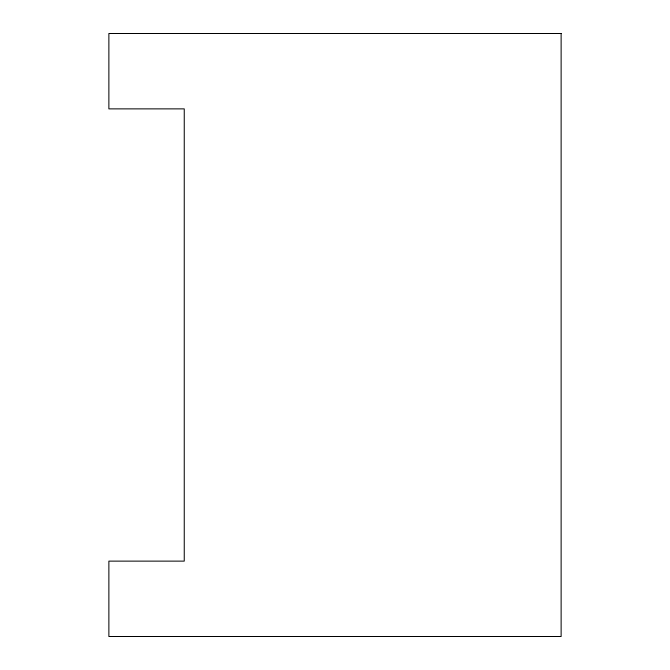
<?xml version="1.0" encoding="UTF-8"?>
<svg xmlns="http://www.w3.org/2000/svg" width="670" height="670" viewBox="0 0 670 670"><rect width="100%" height="100%" fill="white"/><g stroke="black" fill="none" stroke-linecap="round" stroke-linejoin="round"><path stroke-width="1" d="M561.125 33.5L108.875 33.5L108.875 108.875L184.25 108.875L184.25 561.125L108.875 561.125L108.875 636.5L561.125 636.5L561.125 33.5"/></g></svg>
